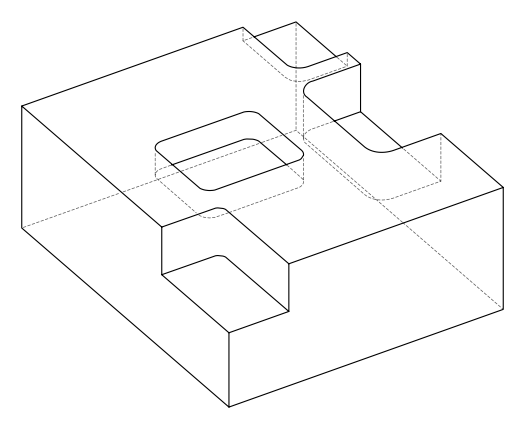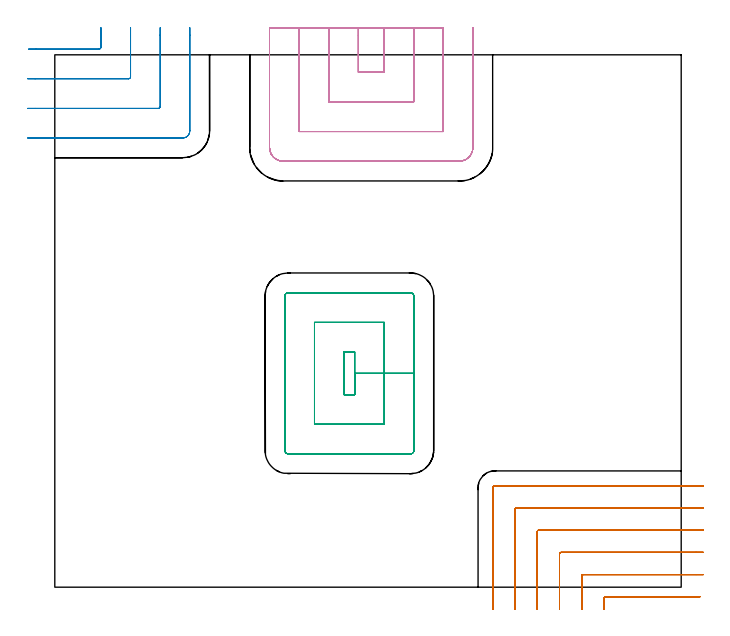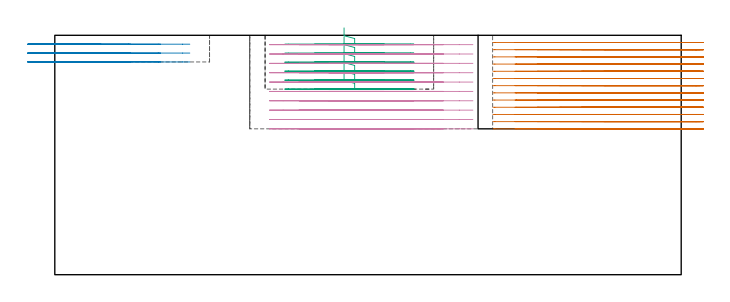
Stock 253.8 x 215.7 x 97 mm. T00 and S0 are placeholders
(PLAN: 4 operations, 1 tool changes, 39.4 min)
(1 MILL_CORNER_NOTCH_RECTANGULAR | CORNER_NOTCH_RECTANGULAR | NXT0201_011 | Follow Part, ap 3, ae 75% | 15.97 min | 146548 mm3)
(2 MILL_CORNER_NOTCH_RECTANGULAR_1 | CORNER_NOTCH_RECTANGULAR_1 | NXT0201_012 | Follow Part, ap 4, ae 75% | 2.02 min | 27974 mm3)
(3 MILL_RECTANGULAR_POCKET | POCKET_RECTANGULAR_STRAIGHT | NXT0201_012 | Follow Part, ap 4, ae 75% | 5.92 min | 119405 mm3)
(4 MILL_SLOT | SLOT_PARTIAL_RECTANGULAR | NXT0201_012 | Follow Part, ap 4, ae 75% | 15.49 min | 187626 mm3)
(TOOL NXT0201_011 | ENDMILL 12mm [2P460-1200-NA 1630] | D12 FL38 Z6)
(TOOL NXT0201_012 | ENDMILL 16mm [2P460-1600-NA 1630] | D16 FL38 Z6)
(OP 1 MILL_CORNER_NOTCH_RECTANGULAR)
G17 G21 G94 G90
T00 M6
G54
G17 G0 G90 X261.36 Y-3.9 S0 M3
G43 Z107. H1
Z94.085
G94 G1 X258.36 F250.
X223.096 F500.
G3 X222.5 Y-4.496 R0.6
G1 Y-6.
Y-9. F250.
G0 Z107.
X262.8 Y5.1
Z94.085
G1 X259.8
X214.096 F500.
G3 X213.5 Y4.504 R0.6
G1 Y-6.
Y-9. F250.
G0 Z107.
X262.8 Y14.1
Z94.085
G1 X259.8
X205.097 F500.
G3 X204.5 Y13.503 R0.6
G1 Y-6.
Y-9. F250.
G0 Z107.
X262.8 Y23.1
Z94.085
G1 X259.8
X196.097 F500.
G3 X195.5 Y22.503 R0.6
G1 Y-6.
Y-9. F250.
G0 Z107.
X262.8 Y32.1
Z94.085
G1 X259.8
X187.097 F500.
G3 X186.5 Y31.503 R0.6
G1 Y-6.
Y-9. F250.
G0 Z107.
X262.8 Y41.1
Z94.085
G1 X259.8
X178.3 F500.
G3 X177.5 Y40.3 R0.8
G1 Y-6.
Y-9. F250.
G0 Z107.
X261.36 Y-3.9
Z91.169
G1 X258.36
X223.096 F500.
G3 X222.5 Y-4.496 R0.6
G1 Y-6.
Y-9. F250.
G0 Z107.
X262.8 Y5.1
Z91.169
G1 X259.8
X214.096 F500.
G3 X213.5 Y4.504 R0.6
G1 Y-6.
Y-9. F250.
G0 Z107.
X262.8 Y14.1
Z91.169
G1 X259.8
X205.097 F500.
G3 X204.5 Y13.503 R0.6
G1 Y-6.
Y-9. F250.
G0 Z107.
X262.8 Y23.1
Z91.169
G1 X259.8
X196.097 F500.
G3 X195.5 Y22.503 R0.6
G1 Y-6.
Y-9. F250.
G0 Z107.
X262.8 Y32.1
Z91.169
G1 X259.8
X187.097 F500.
G3 X186.5 Y31.503 R0.6
G1 Y-6.
Y-9. F250.
G0 Z107.
X262.8 Y41.1
Z91.169
G1 X259.8
X178.3 F500.
G3 X177.5 Y40.3 R0.8
G1 Y-6.
Y-9. F250.
G0 Z107.
X261.36 Y-3.9
Z88.254
G1 X258.36
X223.096 F500.
G3 X222.5 Y-4.496 R0.6
G1 Y-6.
Y-9. F250.
G0 Z107.
X262.8 Y5.1
Z88.254
G1 X259.8
X214.096 F500.
G3 X213.5 Y4.504 R0.6
G1 Y-6.
Y-9. F250.
G0 Z107.
X262.8 Y14.1
Z88.254
G1 X259.8
X205.097 F500.
G3 X204.5 Y13.503 R0.6
G1 Y-6.
Y-9. F250.
G0 Z107.
X262.8 Y23.1
Z88.254
G1 X259.8
X196.097 F500.
G3 X195.5 Y22.503 R0.6
G1 Y-6.
Y-9. F250.
G0 Z107.
X262.8 Y32.1
Z88.254
G1 X259.8
X187.097 F500.
G3 X186.5 Y31.503 R0.6
G1 Y-6.
Y-9. F250.
G0 Z107.
X262.8 Y41.1
Z88.254
G1 X259.8
X178.3 F500.
G3 X177.5 Y40.3 R0.8
G1 Y-6.
Y-9. F250.
G0 Z107.
X261.36 Y-3.9
Z85.338
G1 X258.36
X223.096 F500.
G3 X222.5 Y-4.496 R0.6
G1 Y-6.
Y-9. F250.
G0 Z107.
X262.8 Y5.1
Z85.338
G1 X259.8
X214.096 F500.
G3 X213.5 Y4.504 R0.6
G1 Y-6.
Y-9. F250.
G0 Z107.
X262.8 Y14.1
Z85.338
G1 X259.8
X205.097 F500.
G3 X204.5 Y13.503 R0.6
G1 Y-6.
Y-9. F250.
G0 Z107.
X262.8 Y23.1
Z85.338
G1 X259.8
X196.097 F500.
G3 X195.5 Y22.503 R0.6
G1 Y-6.
Y-9. F250.
G0 Z107.
X262.8 Y32.1
Z85.338
G1 X259.8
X187.097 F500.
G3 X186.5 Y31.503 R0.6
G1 Y-6.
Y-9. F250.
G0 Z107.
X262.8 Y41.1
Z85.338
G1 X259.8
X178.3 F500.
G3 X177.5 Y40.3 R0.8
G1 Y-6.
Y-9. F250.
G0 Z107.
X261.36 Y-3.9
Z82.423
G1 X258.36
X223.096 F500.
G3 X222.5 Y-4.496 R0.6
G1 Y-6.
Y-9. F250.
G0 Z107.
X262.8 Y5.1
Z82.423
G1 X259.8
X214.096 F500.
G3 X213.5 Y4.504 R0.6
G1 Y-6.
Y-9. F250.
G0 Z107.
X262.8 Y14.1
Z82.423
G1 X259.8
X205.097 F500.
G3 X204.5 Y13.503 R0.6
G1 Y-6.
Y-9. F250.
G0 Z107.
X262.8 Y23.1
Z82.423
G1 X259.8
X196.097 F500.
G3 X195.5 Y22.503 R0.6
G1 Y-6.
Y-9. F250.
G0 Z107.
X262.8 Y32.1
Z82.423
G1 X259.8
X187.097 F500.
G3 X186.5 Y31.503 R0.6
G1 Y-6.
Y-9. F250.
G0 Z107.
X262.8 Y41.1
Z82.423
G1 X259.8
X178.3 F500.
G3 X177.5 Y40.3 R0.8
G1 Y-6.
Y-9. F250.
G0 Z107.
X261.36 Y-3.9
Z79.508
G1 X258.36
X223.096 F500.
G3 X222.5 Y-4.496 R0.6
G1 Y-6.
Y-9. F250.
G0 Z107.
X262.8 Y5.1
Z79.508
G1 X259.8
X214.096 F500.
G3 X213.5 Y4.504 R0.6
G1 Y-6.
Y-9. F250.
G0 Z107.
X262.8 Y14.1
Z79.508
G1 X259.8
X205.097 F500.
G3 X204.5 Y13.503 R0.6
G1 Y-6.
Y-9. F250.
G0 Z107.
X262.8 Y23.1
Z79.508
G1 X259.8
X196.097 F500.
G3 X195.5 Y22.503 R0.6
G1 Y-6.
Y-9. F250.
G0 Z107.
X262.8 Y32.1
Z79.508
G1 X259.8
X187.097 F500.
G3 X186.5 Y31.503 R0.6
G1 Y-6.
Y-9. F250.
G0 Z107.
X262.8 Y41.1
Z79.508
G1 X259.8
X178.3 F500.
G3 X177.5 Y40.3 R0.8
G1 Y-6.
Y-9. F250.
G0 Z107.
X261.36 Y-3.9
Z76.592
G1 X258.36
X223.096 F500.
G3 X222.5 Y-4.496 R0.6
G1 Y-6.
Y-9. F250.
G0 Z107.
X262.8 Y5.1
Z76.592
G1 X259.8
X214.096 F500.
G3 X213.5 Y4.504 R0.6
G1 Y-6.
Y-9. F250.
G0 Z107.
X262.8 Y14.1
Z76.592
G1 X259.8
X205.097 F500.
G3 X204.5 Y13.503 R0.6
G1 Y-6.
Y-9. F250.
G0 Z107.
X262.8 Y23.1
Z76.592
G1 X259.8
X196.097 F500.
G3 X195.5 Y22.503 R0.6
G1 Y-6.
Y-9. F250.
G0 Z107.
X262.8 Y32.1
Z76.592
G1 X259.8
X187.097 F500.
G3 X186.5 Y31.503 R0.6
G1 Y-6.
Y-9. F250.
G0 Z107.
X262.8 Y41.1
Z76.592
G1 X259.8
X178.3 F500.
G3 X177.5 Y40.3 R0.8
G1 Y-6.
Y-9. F250.
G0 Z107.
X261.36 Y-3.9
Z73.677
G1 X258.36
X223.096 F500.
G3 X222.5 Y-4.496 R0.6
G1 Y-6.
Y-9. F250.
G0 Z107.
X262.8 Y5.1
Z73.677
G1 X259.8
X214.096 F500.
G3 X213.5 Y4.504 R0.6
G1 Y-6.
Y-9. F250.
G0 Z107.
X262.8 Y14.1
Z73.677
G1 X259.8
X205.097 F500.
G3 X204.5 Y13.503 R0.6
G1 Y-6.
Y-9. F250.
G0 Z107.
X262.8 Y23.1
Z73.677
G1 X259.8
X196.097 F500.
G3 X195.5 Y22.503 R0.6
G1 Y-6.
Y-9. F250.
G0 Z107.
X262.8 Y32.1
Z73.677
G1 X259.8
X187.097 F500.
G3 X186.5 Y31.503 R0.6
G1 Y-6.
Y-9. F250.
G0 Z107.
X262.8 Y41.1
Z73.677
G1 X259.8
X178.3 F500.
G3 X177.5 Y40.3 R0.8
G1 Y-6.
Y-9. F250.
G0 Z107.
X261.36 Y-3.9
Z70.762
G1 X258.36
X223.096 F500.
G3 X222.5 Y-4.496 R0.6
G1 Y-6.
Y-9. F250.
G0 Z107.
X262.8 Y5.1
Z70.762
G1 X259.8
X214.096 F500.
G3 X213.5 Y4.504 R0.6
G1 Y-6.
Y-9. F250.
G0 Z107.
X262.8 Y14.1
Z70.762
G1 X259.8
X205.097 F500.
G3 X204.5 Y13.503 R0.6
G1 Y-6.
Y-9. F250.
G0 Z107.
X262.8 Y23.1
Z70.762
G1 X259.8
X196.097 F500.
G3 X195.5 Y22.503 R0.6
G1 Y-6.
Y-9. F250.
G0 Z107.
X262.8 Y32.1
Z70.762
G1 X259.8
X187.097 F500.
G3 X186.5 Y31.503 R0.6
G1 Y-6.
Y-9. F250.
G0 Z107.
X262.8 Y41.1
Z70.762
G1 X259.8
X178.3 F500.
G3 X177.5 Y40.3 R0.8
G1 Y-6.
Y-9. F250.
G0 Z107.
X261.36 Y-3.9
Z67.846
G1 X258.36
X223.096 F500.
G3 X222.5 Y-4.496 R0.6
G1 Y-6.
Y-9. F250.
G0 Z107.
X262.8 Y5.1
Z67.846
G1 X259.8
X214.096 F500.
G3 X213.5 Y4.504 R0.6
G1 Y-6.
Y-9. F250.
G0 Z107.
X262.8 Y14.1
Z67.846
G1 X259.8
X205.097 F500.
G3 X204.5 Y13.503 R0.6
G1 Y-6.
Y-9. F250.
G0 Z107.
X262.8 Y23.1
Z67.846
G1 X259.8
X196.097 F500.
G3 X195.5 Y22.503 R0.6
G1 Y-6.
Y-9. F250.
G0 Z107.
X262.8 Y32.1
Z67.846
G1 X259.8
X187.097 F500.
G3 X186.5 Y31.503 R0.6
G1 Y-6.
Y-9. F250.
G0 Z107.
X262.8 Y41.1
Z67.846
G1 X259.8
X178.3 F500.
G3 X177.5 Y40.3 R0.8
G1 Y-6.
Y-9. F250.
G0 Z107.
X261.36 Y-3.9
Z64.931
G1 X258.36
X223.096 F500.
G3 X222.5 Y-4.496 R0.6
G1 Y-6.
Y-9. F250.
G0 Z107.
X262.8 Y5.1
Z64.931
G1 X259.8
X214.096 F500.
G3 X213.5 Y4.504 R0.6
G1 Y-6.
Y-9. F250.
G0 Z107.
X262.8 Y14.1
Z64.931
G1 X259.8
X205.097 F500.
G3 X204.5 Y13.503 R0.6
G1 Y-6.
Y-9. F250.
G0 Z107.
X262.8 Y23.1
Z64.931
G1 X259.8
X196.097 F500.
G3 X195.5 Y22.503 R0.6
G1 Y-6.
Y-9. F250.
G0 Z107.
X262.8 Y32.1
Z64.931
G1 X259.8
X187.097 F500.
G3 X186.5 Y31.503 R0.6
G1 Y-6.
Y-9. F250.
G0 Z107.
X262.8 Y41.1
Z64.931
G1 X259.8
X178.3 F500.
G3 X177.5 Y40.3 R0.8
G1 Y-6.
Y-9. F250.
G0 Z107.
X261.36 Y-3.9
Z62.015
G1 X258.36
X223.096 F500.
G3 X222.5 Y-4.496 R0.6
G1 Y-6.
Y-9. F250.
G0 Z107.
X262.8 Y5.1
Z62.015
G1 X259.8
X214.096 F500.
G3 X213.5 Y4.504 R0.6
G1 Y-6.
Y-9. F250.
G0 Z107.
X262.8 Y14.1
Z62.015
G1 X259.8
X205.097 F500.
G3 X204.5 Y13.503 R0.6
G1 Y-6.
Y-9. F250.
G0 Z107.
X262.8 Y23.1
Z62.015
G1 X259.8
X196.097 F500.
G3 X195.5 Y22.503 R0.6
G1 Y-6.
Y-9. F250.
G0 Z107.
X262.8 Y32.1
Z62.015
G1 X259.8
X187.097 F500.
G3 X186.5 Y31.503 R0.6
G1 Y-6.
Y-9. F250.
G0 Z107.
X262.8 Y41.1
Z62.015
G1 X259.8
X178.3 F500.
G3 X177.5 Y40.3 R0.8
G1 Y-6.
Y-9. F250.
G0 Z107.
X261.36 Y-3.9
Z59.1
G1 X258.36
X223.096 F500.
G3 X222.5 Y-4.496 R0.6
G1 Y-6.
Y-9. F250.
G0 Z107.
X262.8 Y5.1
Z59.1
G1 X259.8
X214.096 F500.
G3 X213.5 Y4.504 R0.6
G1 Y-6.
Y-9. F250.
G0 Z107.
X262.8 Y14.1
Z59.1
G1 X259.8
X205.097 F500.
G3 X204.5 Y13.503 R0.6
G1 Y-6.
Y-9. F250.
G0 Z107.
X262.8 Y23.1
Z59.1
G1 X259.8
X196.097 F500.
G3 X195.5 Y22.503 R0.6
G1 Y-6.
Y-9. F250.
G0 Z107.
X262.8 Y32.1
Z59.1
G1 X259.8
X187.097 F500.
G3 X186.5 Y31.503 R0.6
G1 Y-6.
Y-9. F250.
G0 Z107.
X262.8 Y41.1
Z59.1
G1 X259.8
X178.3 F500.
G3 X177.5 Y40.3 R0.8
G1 Y-6.
Y-9. F250.
G0 Z107.
M5
M2
(OP 2 MILL_CORNER_NOTCH_RECTANGULAR_1)
G17 G21 G94 G90
T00 M6
G54
G17 G0 G90 X-10.662 Y218. S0 M3
G43 Z107. H1
Z93.4
G94 G1 X-7.662 F250.
X17.904 F500.
G3 X18.7 Y218.796 R0.8
G1 Y223.7
Y226.7 F250.
G0 Z107.
X-11. Y206.
Z93.4
G1 X-8.
X29.904 F500.
G3 X30.7 Y206.796 R0.8
G1 Y223.7
Y226.7 F250.
G0 Z107.
X-11. Y194.
Z93.4
G1 X-8.
X41.903 F500.
G3 X42.7 Y194.797 R0.8
G1 Y223.7
Y226.7 F250.
G0 Z107.
X-11. Y182.
Z93.4
G1 X-8.
X51.8 F500.
G3 X54.7 Y184.9 R2.9
G1 Y223.7
Y226.7 F250.
G0 Z107.
X-10.662 Y218.
Z89.8
G1 X-7.662
X17.904 F500.
G3 X18.7 Y218.796 R0.8
G1 Y223.7
Y226.7 F250.
G0 Z107.
X-11. Y206.
Z89.8
G1 X-8.
X29.904 F500.
G3 X30.7 Y206.796 R0.8
G1 Y223.7
Y226.7 F250.
G0 Z107.
X-11. Y194.
Z89.8
G1 X-8.
X41.903 F500.
G3 X42.7 Y194.797 R0.8
G1 Y223.7
Y226.7 F250.
G0 Z107.
X-11. Y182.
Z89.8
G1 X-8.
X51.8 F500.
G3 X54.7 Y184.9 R2.9
G1 Y223.7
Y226.7 F250.
G0 Z107.
X-10.662 Y218.
Z86.2
G1 X-7.662
X17.904 F500.
G3 X18.7 Y218.796 R0.8
G1 Y223.7
Y226.7 F250.
G0 Z107.
X-11. Y206.
Z86.2
G1 X-8.
X29.904 F500.
G3 X30.7 Y206.796 R0.8
G1 Y223.7
Y226.7 F250.
G0 Z107.
X-11. Y194.
Z86.2
G1 X-8.
X41.903 F500.
G3 X42.7 Y194.797 R0.8
G1 Y223.7
Y226.7 F250.
G0 Z107.
X-11. Y182.
Z86.2
G1 X-8.
X51.8 F500.
G3 X54.7 Y184.9 R2.9
G1 Y223.7
Y226.7 F250.
G0 Z107.
M5
M2
(OP 3 MILL_RECTANGULAR_POCKET)
G17 G21 G94 G90
T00 M6
G54
G17 G0 G90 X117.2 Y89.806 S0 M3
G43 Z107. H1
Z100.
G94 G1 Y78. Z96.837 F250.
X121.5 Z95.684
Y86.65 Z93.367
Y95.3 F500.
X117.2
Y78.
X121.5
Y86.65
X133.5
Y107.3
X105.2
Y66.
X133.5
Y86.65
X145.5
Y117.9
G3 X144.1 Y119.3 R1.4
G1 X94.6
G3 X93.2 Y117.9 R1.4
G1 Y55.4
G3 X94.6 Y54. R1.4
G1 X144.1
G3 X145.5 Y55.4 R1.4
G1 Y86.65
Y87.65
G0 X117.2 Y89.806 Z96.367
G1 Y78. Z93.203 F250.
X121.5 Z92.051
Y86.65 Z89.733
Y95.3 F500.
X117.2
Y78.
X121.5
Y86.65
X133.5
Y107.3
X105.2
Y66.
X133.5
Y86.65
X145.5
Y117.9
G3 X144.1 Y119.3 R1.4
G1 X94.6
G3 X93.2 Y117.9 R1.4
G1 Y55.4
G3 X94.6 Y54. R1.4
G1 X144.1
G3 X145.5 Y55.4 R1.4
G1 Y86.65
Y87.65
G0 X117.2 Y89.806 Z92.733
G1 Y78. Z89.57 F250.
X121.5 Z88.418
Y86.65 Z86.1
Y95.3 F500.
X117.2
Y78.
X121.5
Y86.65
X133.5
Y107.3
X105.2
Y66.
X133.5
Y86.65
X145.5
Y117.9
G3 X144.1 Y119.3 R1.4
G1 X94.6
G3 X93.2 Y117.9 R1.4
G1 Y55.4
G3 X94.6 Y54. R1.4
G1 X144.1
G3 X145.5 Y55.4 R1.4
G1 Y86.65
Y87.65
G0 X117.2 Y89.806 Z89.1
G1 Y78. Z85.937 F250.
X121.5 Z84.784
Y86.65 Z82.467
Y95.3 F500.
X117.2
Y78.
X121.5
Y86.65
X133.5
Y107.3
X105.2
Y66.
X133.5
Y86.65
X145.5
Y117.9
G3 X144.1 Y119.3 R1.4
G1 X94.6
G3 X93.2 Y117.9 R1.4
G1 Y55.4
G3 X94.6 Y54. R1.4
G1 X144.1
G3 X145.5 Y55.4 R1.4
G1 Y86.65
Y87.65
G0 X117.2 Y89.806 Z85.467
G1 Y78. Z82.303 F250.
X121.5 Z81.151
Y86.65 Z78.833
Y95.3 F500.
X117.2
Y78.
X121.5
Y86.65
X133.5
Y107.3
X105.2
Y66.
X133.5
Y86.65
X145.5
Y117.9
G3 X144.1 Y119.3 R1.4
G1 X94.6
G3 X93.2 Y117.9 R1.4
G1 Y55.4
G3 X94.6 Y54. R1.4
G1 X144.1
G3 X145.5 Y55.4 R1.4
G1 Y86.65
Y87.65
G0 X117.2 Y89.806 Z81.833
G1 Y78. Z78.67 F250.
X121.5 Z77.518
Y86.65 Z75.2
Y95.3 F500.
X117.2
Y78.
X121.5
Y86.65
X133.5
Y107.3
X105.2
Y66.
X133.5
Y86.65
X145.5
Y117.9
G3 X144.1 Y119.3 R1.4
G1 X94.6
G3 X93.2 Y117.9 R1.4
G1 Y55.4
G3 X94.6 Y54. R1.4
G1 X144.1
G3 X145.5 Y55.4 R1.4
G1 Y86.65
Y87.65
G0 Z107.
M5
M2
(OP 4 MILL_SLOT)
G17 G21 G94 G90
T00 M6
G54
G17 G0 G90 X123. Y226.7 S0 M3
G43 Z107. H1
Z93.21
G94 G1 Y223.7 F250.
Y208.6 F500.
X133.4
Y223.7
Y226.7 F250.
X111.
Y223.7
Y196.6 F500.
X145.4
Y223.7
Y226.7 F250.
X99.
Y223.7
Y184.6 F500.
X157.4
Y223.7
Y226.7 F250.
X87.
Y223.7
Y178.1 F500.
G3 X92.5 Y172.6 R5.5
G1 X163.9
G3 X169.4 Y178.1 R5.5
G1 Y223.7
Y226.7 F250.
G0 X123. Z89.42
G1 Y223.7
Y208.6 F500.
X133.4
Y223.7
Y226.7 F250.
X111.
Y223.7
Y196.6 F500.
X145.4
Y223.7
Y226.7 F250.
X99.
Y223.7
Y184.6 F500.
X157.4
Y223.7
Y226.7 F250.
X87.
Y223.7
Y178.1 F500.
G3 X92.5 Y172.6 R5.5
G1 X163.9
G3 X169.4 Y178.1 R5.5
G1 Y223.7
Y226.7 F250.
G0 X123. Z85.63
G1 Y223.7
Y208.6 F500.
X133.4
Y223.7
Y226.7 F250.
X111.
Y223.7
Y196.6 F500.
X145.4
Y223.7
Y226.7 F250.
X99.
Y223.7
Y184.6 F500.
X157.4
Y223.7
Y226.7 F250.
X87.
Y223.7
Y178.1 F500.
G3 X92.5 Y172.6 R5.5
G1 X163.9
G3 X169.4 Y178.1 R5.5
G1 Y223.7
Y226.7 F250.
G0 X123. Z81.84
G1 Y223.7
Y208.6 F500.
X133.4
Y223.7
Y226.7 F250.
X111.
Y223.7
Y196.6 F500.
X145.4
Y223.7
Y226.7 F250.
X99.
Y223.7
Y184.6 F500.
X157.4
Y223.7
Y226.7 F250.
X87.
Y223.7
Y178.1 F500.
G3 X92.5 Y172.6 R5.5
G1 X163.9
G3 X169.4 Y178.1 R5.5
G1 Y223.7
Y226.7 F250.
G0 X123. Z78.05
G1 Y223.7
Y208.6 F500.
X133.4
Y223.7
Y226.7 F250.
X111.
Y223.7
Y196.6 F500.
X145.4
Y223.7
Y226.7 F250.
X99.
Y223.7
Y184.6 F500.
X157.4
Y223.7
Y226.7 F250.
X87.
Y223.7
Y178.1 F500.
G3 X92.5 Y172.6 R5.5
G1 X163.9
G3 X169.4 Y178.1 R5.5
G1 Y223.7
Y226.7 F250.
G0 X123. Z74.26
G1 Y223.7
Y208.6 F500.
X133.4
Y223.7
Y226.7 F250.
X111.
Y223.7
Y196.6 F500.
X145.4
Y223.7
Y226.7 F250.
X99.
Y223.7
Y184.6 F500.
X157.4
Y223.7
Y226.7 F250.
X87.
Y223.7
Y178.1 F500.
G3 X92.5 Y172.6 R5.5
G1 X163.9
G3 X169.4 Y178.1 R5.5
G1 Y223.7
Y226.7 F250.
G0 X123. Z70.47
G1 Y223.7
Y208.6 F500.
X133.4
Y223.7
Y226.7 F250.
X111.
Y223.7
Y196.6 F500.
X145.4
Y223.7
Y226.7 F250.
X99.
Y223.7
Y184.6 F500.
X157.4
Y223.7
Y226.7 F250.
X87.
Y223.7
Y178.1 F500.
G3 X92.5 Y172.6 R5.5
G1 X163.9
G3 X169.4 Y178.1 R5.5
G1 Y223.7
Y226.7 F250.
G0 X123. Z66.68
G1 Y223.7
Y208.6 F500.
X133.4
Y223.7
Y226.7 F250.
X111.
Y223.7
Y196.6 F500.
X145.4
Y223.7
Y226.7 F250.
X99.
Y223.7
Y184.6 F500.
X157.4
Y223.7
Y226.7 F250.
X87.
Y223.7
Y178.1 F500.
G3 X92.5 Y172.6 R5.5
G1 X163.9
G3 X169.4 Y178.1 R5.5
G1 Y223.7
Y226.7 F250.
G0 X123. Z62.89
G1 Y223.7
Y208.6 F500.
X133.4
Y223.7
Y226.7 F250.
X111.
Y223.7
Y196.6 F500.
X145.4
Y223.7
Y226.7 F250.
X99.
Y223.7
Y184.6 F500.
X157.4
Y223.7
Y226.7 F250.
X87.
Y223.7
Y178.1 F500.
G3 X92.5 Y172.6 R5.5
G1 X163.9
G3 X169.4 Y178.1 R5.5
G1 Y223.7
Y226.7 F250.
G0 X123. Z59.1
G1 Y223.7
Y208.6 F500.
X133.4
Y223.7
Y226.7 F250.
X111.
Y223.7
Y196.6 F500.
X145.4
Y223.7
Y226.7 F250.
X99.
Y223.7
Y184.6 F500.
X157.4
Y223.7
Y226.7 F250.
X87.
Y223.7
Y178.1 F500.
G3 X92.5 Y172.6 R5.5
G1 X163.9
G3 X169.4 Y178.1 R5.5
G1 Y223.7
Y226.7 F250.
G0 Z107.
M5
M2
